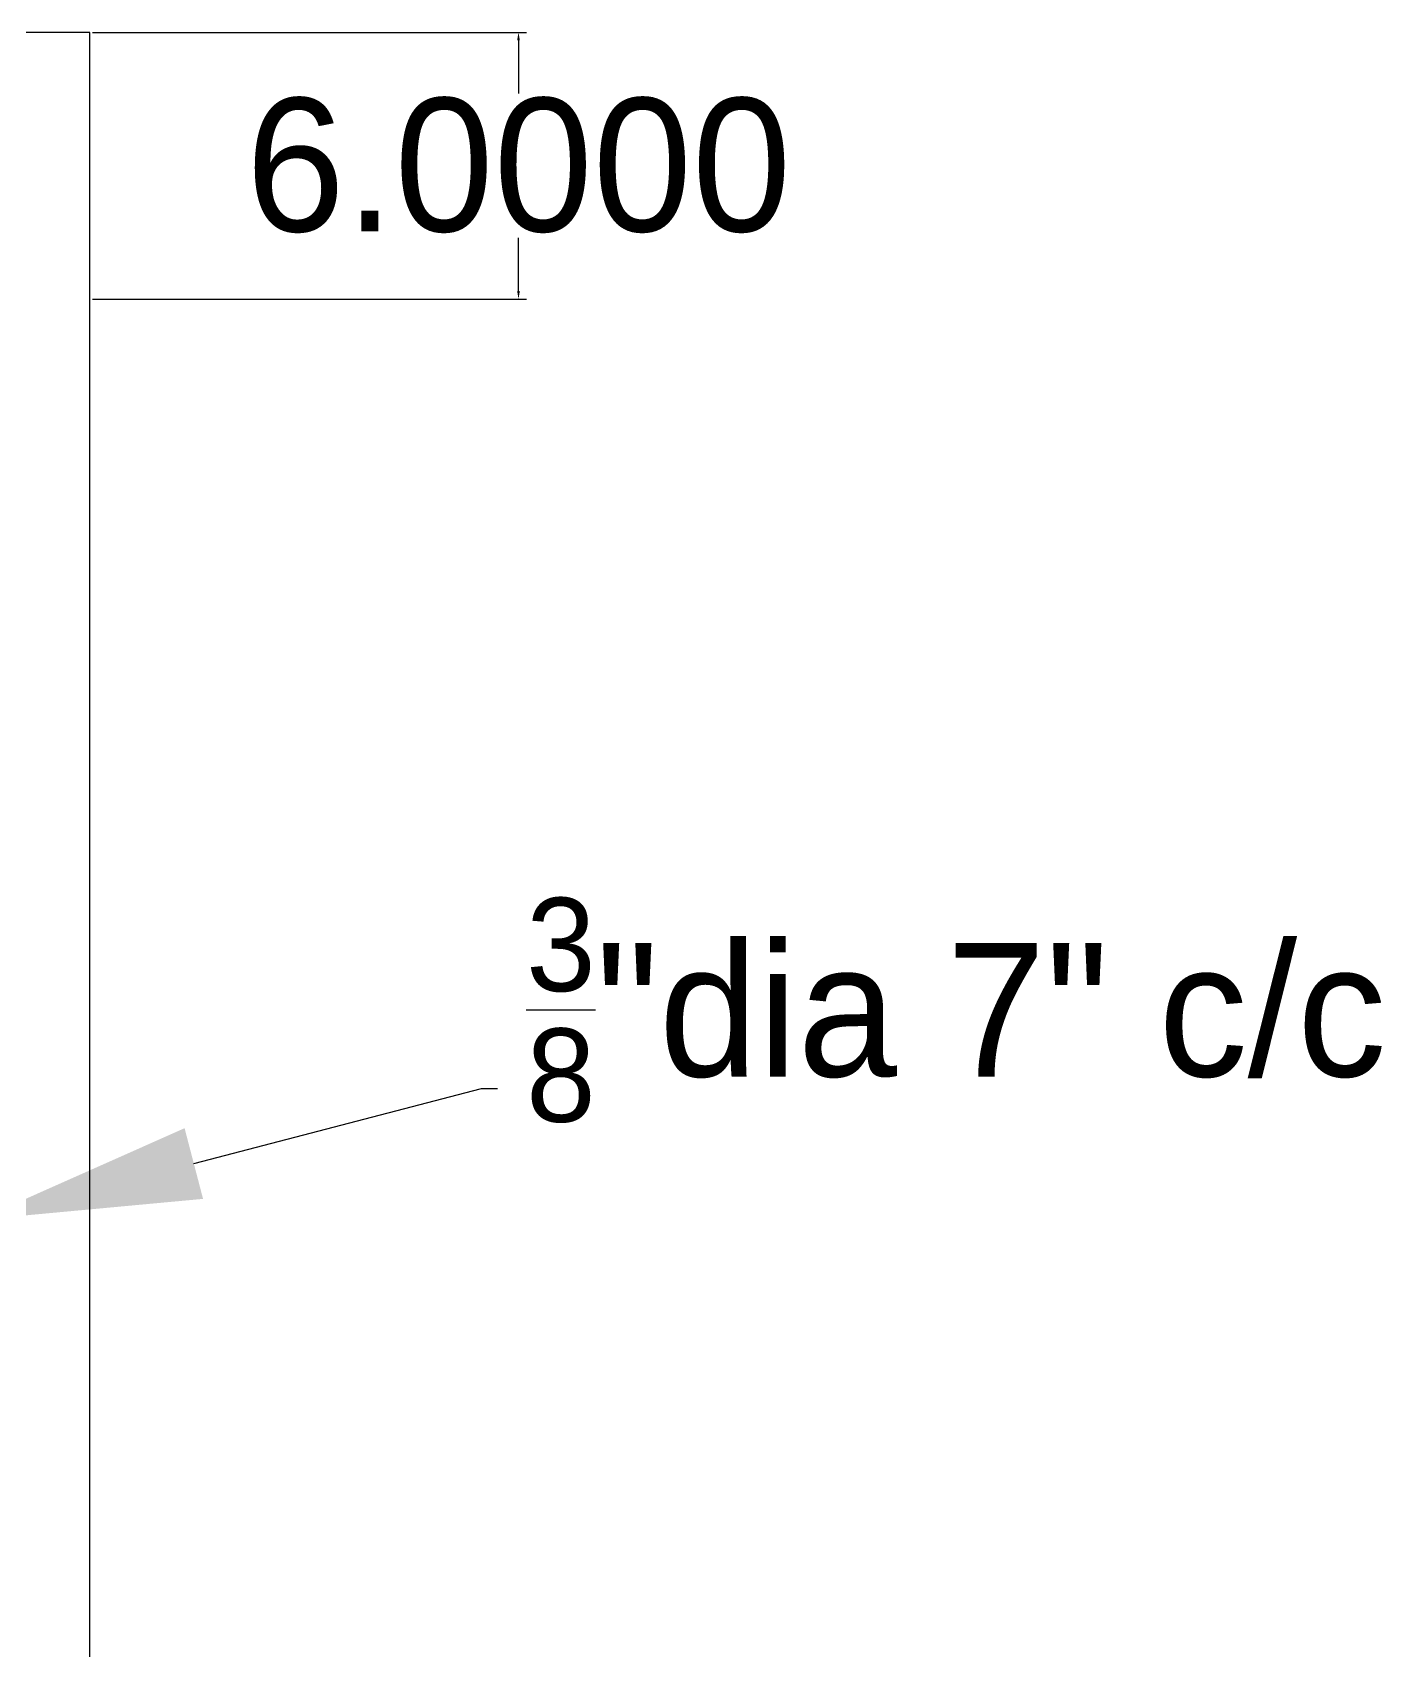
# Model space of a CAD drawing. Header units: inches. Extents: x 12 to 183, y 2 to 116.
# Drawn here: x 152.29 to 182.65, y 58.6 to 95.01 of the extents above; entities that cross this region are included whole.
import ezdxf
from ezdxf import colors
from ezdxf.entities.mleader import LeaderData, LeaderLine
from ezdxf.math import Vec2, Vec3

# ---------------------------------------------------------------- set-up
doc = ezdxf.new("R2010")
doc.units = ezdxf.units.IN
doc.header["$MEASUREMENT"] = 0
doc.layers.add('Text', color=30, linetype='Continuous')
doc.styles.get("Standard").update_dxf_attribs({"font": ''})
doc.styles.get('Standard').set_extended_font_data('Bahnschrift')
doc.dimstyles.get("Standard").update_dxf_attribs({"dimtxt": 0.18, "dimasz": 0.18, "dimexe": 0.18, "dimexo": 0.0625, "dimgap": 0.09, "dimtad": 0, "dimtih": 1, "dimtoh": 1, "dimdec": 4, "dimzin": 0, "dimdsep": 46, "dimtxsty": 'Standard', "dimcen": 0.09, "dimadec": 0, "dimazin": 0, "dimtfac": 1, "dimtdec": 4, "dimtofl": 0, "dimtmove": 0, "dimatfit": 3, "dimfxl": 1, "dimtolj": 1, "dimtzin": 0, "dimarcsym": 0})

# ---------------------------------------------------------------- blocks, each defined once
blk = doc.blocks.new('*D35')
at = {"layer": 'Defpoints', "color": 0, "transparency": 16777216}
for p in [(153.587, 95.012), (153.587, 89.012), (163.23, 89.012)]:
    blk.add_point(p, dxfattribs=at)
at = {"layer": 'Text', "color": 0, "lineweight": -2, "transparency": 16777216}
for p, q in [((153.649, 95.012), (163.41, 95.012)), ((163.23, 94.832), (163.23, 93.636)), ((163.23, 89.192), (163.23, 90.388)), ((153.649, 89.012), (163.41, 89.012))]:
    blk.add_line(p, q, dxfattribs=at)
at = {"layer": 'Text', "color": 0, "transparency": 16777216}
for points in [[(163.2, 94.832), (163.26, 94.832), (163.23, 95.012)], [(163.2, 89.192), (163.26, 89.192), (163.23, 89.012)]]:
    blk.add_solid(points, dxfattribs=at)
at = {"layer": 'Text', "color": 0, "transparency": 16777216, "insert": (163.23, 92.012), "char_height": 0.18, "attachment_point": 5}
blk.add_mtext('\\A1;{\\H16.66667x;6.0000}', dxfattribs=at)

msp = doc.modelspace()

# ---------------------------------------------------------------- linework, layer by layer
for p, q in [((153.58652, 95.0116), (43.57319, 95.0116)), ((153.58652, 89.0116), (153.58652, 95.0116)), ((153.58652, 35.0116), (153.58652, 89.0116))]:
    msp.add_line(p, q)

# ---------------------------------------------------------------- texts
at = {"layer": 'Text', "insert": (163.40345, 75.53984), "char_height": 3, "attachment_point": 1}
msp.add_mtext_dynamic_manual_height_columns('\\A1;{\\H0.7x;\\S3/8;}"dia 7" c/c', width=62.237349, gutter_width=1, heights=[0], dxfattribs=at)

# ---------------------------------------------------------------- dimensions: what is measured, and where the dimension line sits
at = {"layer": 'Text'}
dim = msp.add_linear_dim(base=(163.23018, 89.0116), p1=(153.58652, 95.0116), p2=(153.58652, 89.0116), angle=90, text='{\\H16.66667x;<>}', dimstyle='Standard', dxfattribs=at)
dim.commit()
dim.dimension.update_dxf_attribs({"geometry": '*D35', "text_midpoint": (163.23018, 92.0116)})

# ---------------------------------------------------------------- leaders
ml = msp.add_multileader_mtext('Standard', dxfattribs=at)
ml.set_content('', color=256)
ml.set_leader_properties()
ml.build(insert=Vec2(0, 0))
ml.multileader.update_dxf_attribs({"dogleg_length": 0.36, "arrow_head_size": 5})
ctx = ml.context
ctx.base_point, ctx.char_height, ctx.arrow_head_size, ctx.landing_gap_size, ctx.plane_origin = Vec3(162.76076, 71.25357), 0.18, 5, 0.09, Vec3(151.08892, 68.29742)
notes = []
notes.append((ctx, [(0, (1, 1, 0), (162.40076, 71.25357), (1, 0), 0.36, [(0, [(151.08892, 68.29742)], 0, [])])]))
ctx.mtext.insert, ctx.mtext.flow_direction = Vec3(162.85076, 71.34357), 5
for ctx, leaders in notes:
    for number, flags, end, landing, length, lines in leaders:
        leader = LeaderData()
        leader.index, (leader.has_last_leader_line, leader.has_dogleg_vector, leader.attachment_direction) = number, flags
        leader.last_leader_point, leader.dogleg_vector, leader.dogleg_length = Vec3(end), Vec3(landing), length
        for number, points, colour, breaks in lines:
            line = LeaderLine()
            line.index, line.vertices, line.color, line.breaks = number, Vec3.list(points), colors.encode_raw_color(colour), breaks
            leader.lines.append(line)
        ctx.leaders.append(leader)

doc.saveas('drawing.dxf')
